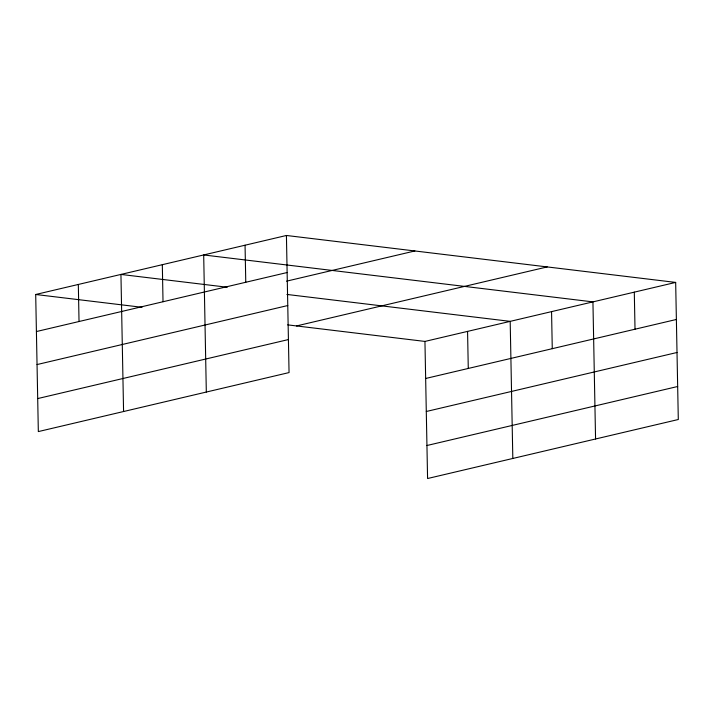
<?xml version="1.0" encoding="UTF-8"?>
<svg xmlns="http://www.w3.org/2000/svg" width="714" height="714" viewBox="0 0 714 714"><rect width="100%" height="100%" fill="white"/><g stroke="black" fill="none" stroke-linecap="round" stroke-linejoin="round"><path stroke-width="1.07" d="M286.421 235.477L289.054 372.574L38.333 431.586L35.7 294.489L286.421 235.477L675.667 282.414L678.3 419.511L427.579 478.523L424.946 341.426L675.667 282.414M36.414 331.546L287.135 272.525M286.519 281.173L414.879 250.962M37.048 364.559L287.769 305.538M296.497 325.941L547.219 266.92M37.699 398.573L288.42 339.561M425.651 378.482L676.381 319.47M426.285 411.496L677.015 352.484M426.945 445.509L677.666 386.497M227.248 287.242L120.943 274.426L123.576 411.523M286.894 294.436L510.189 321.362L512.822 458.459M35.7 294.489L142.006 307.306M287.671 324.87L424.946 341.426M634.3 292.151L635.014 329.208M595.565 438.985L592.932 301.888L203.686 254.952L206.319 392.048M551.556 311.625L552.27 348.682M467.563 331.394L468.277 368.451M245.054 245.214L245.768 282.262M162.319 264.689L163.024 301.736M78.326 284.458L79.031 321.505"/></g></svg>
